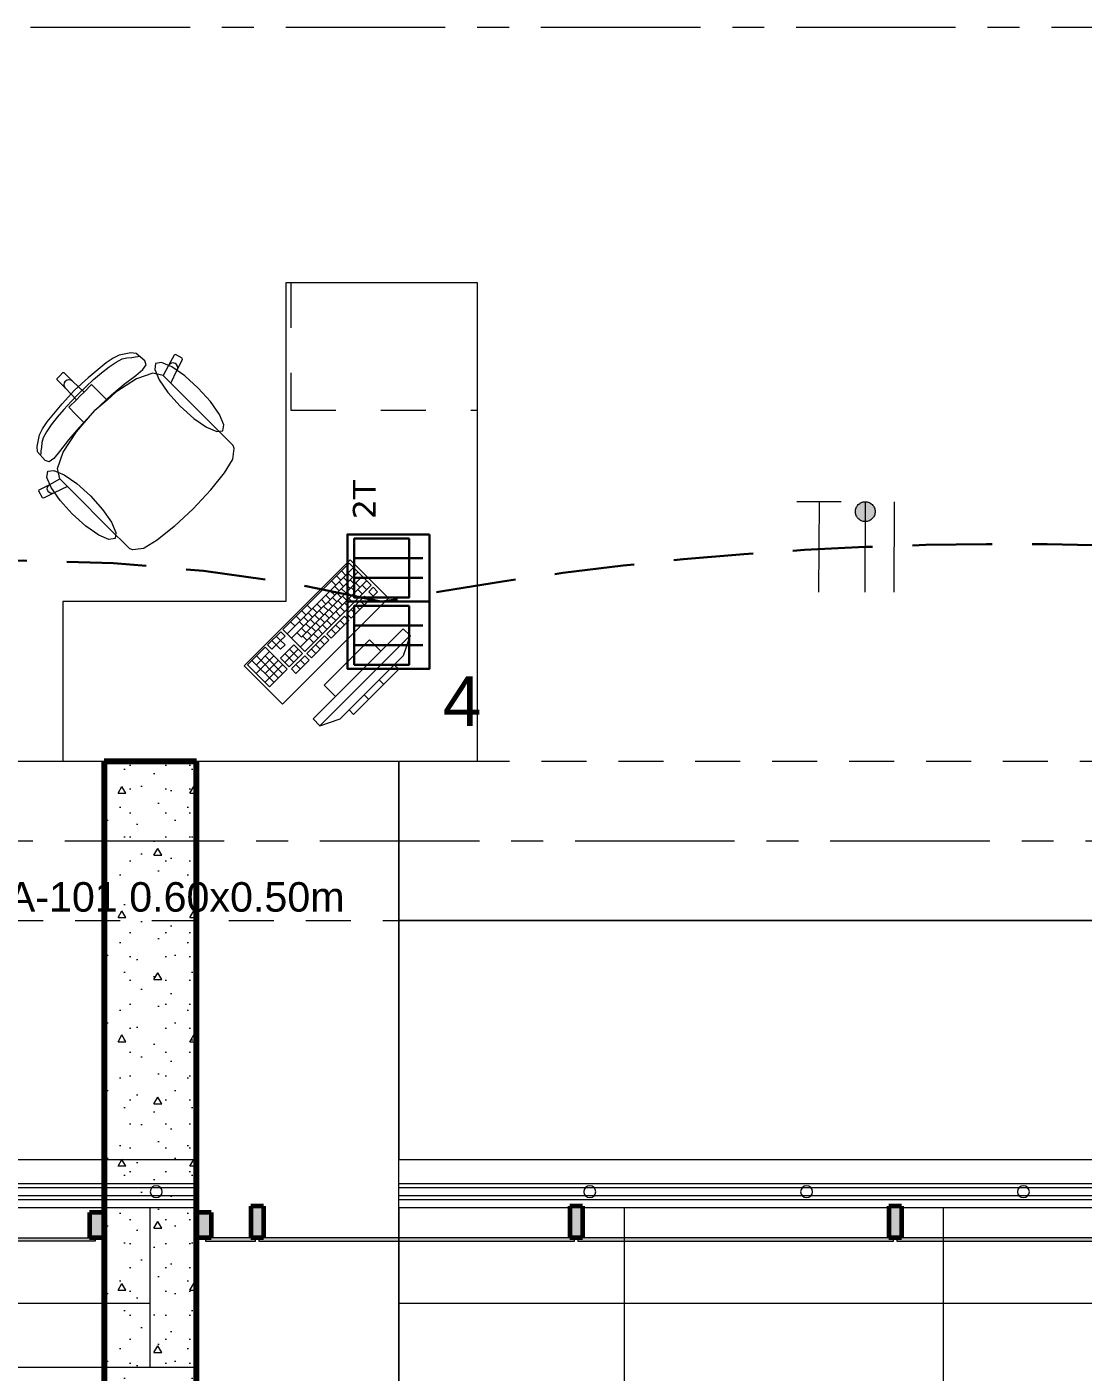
# Model space of a CAD drawing. Header units: inches. Extents: x -19 to 5698, y -728 to 92.
# Drawn here: x 116.627 to 119.938, y 5.784 to 10.002 of the extents above; entities that cross this region are included whole.
import ezdxf

# ---------------------------------------------------------------- set-up
doc = ezdxf.new("R2010")
doc.units = ezdxf.units.IN
doc.header["$MEASUREMENT"] = 0
doc.set_wipeout_variables(frame=1)
doc.header["$PDMODE"] = 1
for name, pattern in [('HIDDEN', [0.375, 0.25, -0.125]), ('Hidden Line', [0.195611, 0.141111, -0.0545]), ('Línea Oculta', [0.195611, 0.141111, -0.0545]), ('Punto & Raya', [0.65, 0.5, -0.075, 0, -0.075]), ('Rayas', [0.282222, 0.141111, -0.141111]), ('RAYITAS', [0.375, 0.25, -0.125]), ('Wipeout_Contour', [1, 0, -1])]:
    doc.linetypes.add(name, pattern=pattern)
doc.layers.get('0').update_dxf_attribs({"color": 61})
for name, color, linetype, lineweight in [('00 conduct tomacorr', 120, 'HIDDEN', 30), ('00 IE LUZ EMERGENCIA', 253, 'Continuous', 0), ('T-TECHO-E', 150, 'Continuous', 20), ('TOMACORRIENTE', 22, 'RAYITAS', 9)]:
    doc.layers.add(name, color=color, linetype=linetype, lineweight=lineweight)
for name, color, linetype in [('02 _ ARQ _ ALB _ Cotas Ejes', 7, 'Continuous'), ('02 _ ARQ _ ALB _ Ejes Generales', 251, 'Continuous'), ('02 _ ARQ _ ZON _ Espacio.3D', 7, 'Continuous'), ('08 _ STR _ EXT _ 07 Losa Aligerada', 7, 'Continuous'), ('08 _ STR _ EXT _ 08 Placas Inclinadas', 7, 'Continuous'), ('08 _ STR _ EXT _ 09 Vigas', 251, 'Continuous'), ('Acabado - Muros', 7, 'Continuous'), ('Dibujo 2D - General', 7, 'Continuous'), ('Estructura - 04 MURO', 7, 'Continuous'), ('Interior - Escaleras & Barandillas', 7, 'Continuous'), ('Interior - Mobiliario', 7, 'Continuous'), ('Marcador - Secciones', 7, 'Continuous'), ('Notas - Etiquetas', 7, 'Continuous')]:
    doc.layers.add(name, color=color, linetype=linetype)
doc.styles.add('Annotative', font='arial.ttf')
doc.styles.add('Estilo_Generado_4', font='swisse.ttf')
doc.dimstyles.new('Estilo_Generado__1', dxfattribs={"dimtxt": 0.125, "dimasz": 0.095, "dimexe": 0.18, "dimexo": 0.3, "dimgap": 0, "dimtad": 0, "dimtih": 1, "dimtoh": 1, "dimzin": 0, "dimdsep": 46, "dimtxsty": 'Estilo_Generado_4', "dimblk": 'ARROWHEAD_6', "dimblk1": 'ARROWHEAD_6', "dimblk2": 'ARROWHEAD_6', "dimcen": 0.09, "dimse1": 1, "dimse2": 1, "dimclrd": 144, "dimclre": 144, "dimclrt": 7, "dimadec": 0, "dimazin": 0, "dimtfac": 1, "dimtdec": 4, "dimtmove": 0, "dimatfit": 3, "dimfxl": 1, "dimtolj": 1, "dimtzin": 0, "dimarcsym": 0})
doc.dimstyles.new('Estilo_Generado__6', dxfattribs={"dimtxt": 0.125, "dimasz": 0.095, "dimexe": 0.18, "dimexo": 0.0625, "dimgap": 0, "dimtad": 0, "dimzin": 0, "dimdsep": 46, "dimtxsty": 'Estilo_Generado_4', "dimblk": 'ARROWHEAD_6', "dimblk1": 'ARROWHEAD_6', "dimblk2": 'ARROWHEAD_6', "dimcen": 0.09, "dimse1": 1, "dimse2": 1, "dimclrd": 144, "dimclre": 144, "dimclrt": 7, "dimadec": 0, "dimazin": 0, "dimtfac": 1, "dimtdec": 4, "dimtmove": 0, "dimatfit": 3, "dimfxl": 1, "dimtolj": 1, "dimtzin": 0, "dimarcsym": 0})
pattern_1 = [(0, (92.5, 6e-09), (0, 1), []), (90, (92.5, 6e-09), (-1, 0), [])]

# ---------------------------------------------------------------- blocks, each defined once
blk = doc.blocks.new('ARROWHEAD_6')
at = {"color": 0, "linetype": 'Continuous', "lineweight": 0}
for p, q in [((-0.5, -0.5), (0.5, 0.5)), ((0, 0), (-1, 0))]:
    blk.add_line(p, q, dxfattribs=at)
blk = doc.blocks.new('*D91', base_point=(804.059, 0))
at = {"layer": '02 _ ARQ _ ALB _ Cotas Ejes', "color": 144, "linetype": 'Continuous', "lineweight": -2, "transparency": 16777216}
for p, q in [((115.915, 2.2841), (119.0886, 2.2841)), ((122.725, 2.2841), (119.4761, 2.2841))]:
    blk.add_line(p, q, dxfattribs=at)
at = {"layer": 'Defpoints', "color": 0, "linetype": 'Continuous', "transparency": 16777216}
for p in [(115.82, 7.45), (122.82, 7.45), (122.82, 2.2841)]:
    blk.add_point(p, dxfattribs=at)
at = {"layer": '02 _ ARQ _ ALB _ Cotas Ejes', "color": 144, "linetype": 'Continuous', "lineweight": -2, "transparency": 16777216, "xscale": 0.095, "yscale": 0.095, "zscale": 0.095, "rotation": 180}
blk.add_blockref('ARROWHEAD_6', (115.82, 2.2841), dxfattribs=at)
at = {"layer": '02 _ ARQ _ ALB _ Cotas Ejes', "color": 144, "linetype": 'Continuous', "lineweight": -2, "transparency": 16777216, "xscale": 0.095, "yscale": 0.095, "zscale": 0.095}
blk.add_blockref('ARROWHEAD_6', (122.82, 2.2841), dxfattribs=at)
at = {"layer": '02 _ ARQ _ ALB _ Cotas Ejes', "color": 7, "linetype": 'Continuous', "lineweight": 13, "transparency": 16777216, "insert": (119.2824, 2.2841), "char_height": 0.125, "attachment_point": 5, "style": 'Estilo_Generado_4'}
blk.add_mtext('\\A1;7.00', dxfattribs=at)
blk = doc.blocks.new('*D96', base_point=(804.059, 0))
at = {"layer": '02 _ ARQ _ ALB _ Cotas Ejes', "color": 144, "linetype": 'Continuous', "lineweight": -2, "transparency": 16777216}
for p, q in [((114.3928, 5.705), (114.3928, 5.3521)), ((114.3928, 4.695), (114.3928, 4.9727))]:
    blk.add_line(p, q, dxfattribs=at)
at = {"layer": 'Defpoints', "color": 0, "linetype": 'Continuous', "transparency": 16777216}
for p in [(114.3928, 5.8), (114.8774, 5.8), (116.8693, 4.6)]:
    blk.add_point(p, dxfattribs=at)
at = {"layer": '02 _ ARQ _ ALB _ Cotas Ejes', "color": 144, "linetype": 'Continuous', "lineweight": -2, "transparency": 16777216, "xscale": 0.095, "yscale": 0.095, "zscale": 0.095}
for p, rotation in [((114.3928, 5.8), 90), ((114.3928, 4.6), 270)]:
    blk.add_blockref('ARROWHEAD_6', p, dxfattribs=dict(at, rotation=rotation))
at = {"layer": '02 _ ARQ _ ALB _ Cotas Ejes', "color": 7, "linetype": 'Continuous', "lineweight": 13, "transparency": 16777216, "insert": (114.3928, 5.1624), "char_height": 0.125, "attachment_point": 5, "rotation": 90, "style": 'Estilo_Generado_4'}
blk.add_mtext('\\A1;1.20', dxfattribs=at)
blk = doc.blocks.new('CAJA POP UP 6 MODULOS')
at = {"layer": '00 conduct tomacorr', "linetype": 'Continuous'}
for p, q in [((-0.095, -0.165), (-0.095, -0.0151)), ((-0.052, -0.165), (-0.052, -0.0151)), ((0.052, -0.165), (0.052, -0.0151)), ((0.095, -0.165), (0.095, -0.0151)), ((0, -0.165), (0, -0.18))]:
    blk.add_line(p, q, dxfattribs=at)
for points in [[(-0.147, 0), (0.147, 0), (0.147, -0.18), (-0.147, -0.18)], [(0, 0), (0.147, 0), (0.147, -0.18), (0, -0.18)]]:
    blk.add_lwpolyline(points, close=True, dxfattribs=at)
for points in [[(-0.138, -0.045), (-0.009, -0.045), (-0.009, -0.165), (-0.138, -0.165), (-0.138, -0.045)], [(0.009, -0.045), (0.138, -0.045), (0.138, -0.165), (0.009, -0.165), (0.009, -0.045)]]:
    blk.add_lwpolyline(points, dxfattribs=at)
at = {"color": 1, "insert": (-0.1807, -0.168), "char_height": 0.05, "attachment_point": 1, "rotation": 180}
blk.add_mtext_dynamic_manual_height_columns('{\\fVerdana|b0|i0|c0|p34;2T}', width=0.000481, gutter_width=0.1561, heights=[0], dxfattribs=at)
blk = doc.blocks.new('a')
at = {"layer": 'TOMACORRIENTE', "ltscale": 0.05}
h = blk.add_hatch(color=4, dxfattribs=at)
edge = h.paths.add_edge_path()
edge.add_arc((0, 0.0752), 0.0211, 0, 360)
at = {"layer": 'TOMACORRIENTE', "color": 4}
for p, q in [((-0.1455, 0.0963), (-0.0515, 0.0963)), ((-0.0985, 0.0963), (-0.0985, -0.0966)), ((0, 0.0963), (0, -0.0963)), ((0.0623, -0.0963), (0.0623, 0.0963))]:
    blk.add_line(p, q, dxfattribs=at)
blk.add_circle((0, 0.0752), 0.0211, dxfattribs=at)
blk = doc.blocks.new('CABLE 3FACE')
at = {"layer": 'T-TECHO-E', "rotation": 59.94170052614085}
blk.add_blockref('a', (0, 0), dxfattribs=at)

msp = doc.modelspace()

# ---------------------------------------------------------------- linework, layer by layer
at = {"layer": '00 conduct tomacorr'}
msp.add_arc((119.6915, -2.2349), 10.6155, 84.13613, 100.58228, dxfattribs=at)
at = {"layer": '02 _ ARQ _ ZON _ Espacio.3D', "color": 254, "linetype": 'Continuous', "lineweight": 0, "flags": 128}
msp.add_lwpolyline([(104.8201, 17.35), (104.8201, 6.45), (117.6487, 6.4499), (117.6487, 7.7), (117.7931, 7.7), (117.793, 6.45), (122.1232, 6.45), (122.1232, 7.7), (122.57, 7.7), (122.57, 16.9), (122.57, 17.4), (116.67, 17.4), (116.67, 16.9), (116.07, 16.9), (116.07, 16.2999), (115.57, 16.2999), (115.57, 17.4), (112.57, 17.4), (112.57, 16.0999), (108.57, 16.0998), (108.57, 17.35)], close=True, dxfattribs=at)
at = {"layer": '08 _ STR _ EXT _ 07 Losa Aligerada', "color": 7, "linetype": 'Continuous', "lineweight": 18, "flags": 128}
msp.add_lwpolyline([(100.17, 5.8), (117.7353, 5.8), (117.7353, 7.2), (122.9315, 7.2), (122.9315, 6.0005), (129.57, 6.0005), (129.57, 3.3753), (137.07, 3.3753)], dxfattribs=at)
at = {"layer": 'Interior - Mobiliario', "color": 175, "linetype": 'Rayas', "lineweight": 13}
for p, q in [((117.454, 9.2), (117.454, 8.8)), ((117.454, 8.8), (118.039, 8.8))]:
    msp.add_line(p, q, dxfattribs=at)
at = {"layer": 'Interior - Mobiliario', "color": 175, "linetype": 'Continuous', "lineweight": 13}
for p, q in [((116.8751, 8.9487), (116.8184, 8.9019)), ((116.8968, 8.9636), (116.8751, 8.9487)), ((116.8846, 8.9362), (116.9064, 8.951)), ((116.916, 8.9726), (116.8968, 8.9636)), ((116.9064, 8.951), (116.9253, 8.961)), ((116.9522, 8.9804), (116.916, 8.9726)), ((116.9253, 8.961), (116.94, 8.9649)), ((116.94, 8.9649), (116.9554, 8.966)), ((116.9689, 8.9785), (116.9522, 8.9804)), ((116.9554, 8.966), (116.9662, 8.9681)), ((116.9662, 8.9681), (116.9742, 8.9689)), ((116.9968, 8.9553), (116.9689, 8.9785)), ((116.9742, 8.9689), (116.9787, 8.9697)), ((116.9902, 8.9281), (117.0002, 8.9424)), ((117.0002, 8.9424), (116.9968, 8.9553)), ((117.0881, 8.9733), (117.0712, 8.9402)), ((117.0748, 8.9448), (117.0712, 8.9402)), ((117.0799, 8.9477), (117.0748, 8.9448)), ((117.0858, 8.9484), (117.0799, 8.9477)), ((117.0914, 8.9469), (117.0858, 8.9484)), ((117.0922, 8.9747), (117.0881, 8.9733)), ((117.096, 8.9433), (117.0914, 8.9469)), ((117.1136, 8.9638), (117.0922, 8.9747)), ((117.0988, 8.9382), (117.096, 8.9433)), ((117.0979, 8.9267), (117.1149, 8.9598)), ((117.1149, 8.9598), (117.1136, 8.9638)), ((116.7218, 8.8958), (116.7219, 8.9001)), ((116.7219, 8.9001), (116.7304, 8.9086)), ((116.7389, 8.9171), (116.7304, 8.9086)), ((116.7432, 8.9172), (116.7389, 8.9171)), ((116.7693, 8.8911), (116.7432, 8.9172)), ((116.8184, 8.9019), (116.7762, 8.8628)), ((116.836, 8.8964), (116.8608, 8.9176)), ((116.8608, 8.9176), (116.8846, 8.9362)), ((116.9317, 8.8815), (116.9679, 8.9095)), ((116.9679, 8.9095), (116.9902, 8.9281)), ((117.0219, 8.9167), (116.9699, 8.8983)), ((117.0538, 8.9092), (117.0219, 8.9167)), ((117.0712, 8.9402), (117.0538, 8.9092)), ((117.0541, 8.9092), (117.0538, 8.9092)), ((117.0541, 8.9092), (117.0783, 8.8849)), ((117.0783, 8.8849), (117.0979, 8.9267)), ((117.0979, 8.9267), (117.0995, 8.9324)), ((117.0995, 8.9324), (117.0988, 8.9382)), ((116.7479, 8.8697), (116.7218, 8.8958)), ((116.7371, 8.8206), (116.7762, 8.8628)), ((116.7436, 8.8803), (116.7448, 8.8861)), ((116.7447, 8.8746), (116.7436, 8.8803)), ((116.7479, 8.8697), (116.7447, 8.8746)), ((116.7448, 8.8861), (116.748, 8.891)), ((116.7819, 8.8332), (116.7479, 8.8697)), ((116.7529, 8.8942), (116.748, 8.891)), ((116.7587, 8.8954), (116.7529, 8.8942)), ((116.7644, 8.8943), (116.7587, 8.8954)), ((116.7693, 8.8911), (116.7644, 8.8943)), ((116.8058, 8.8571), (116.7693, 8.8911)), ((116.7879, 8.8511), (116.8114, 8.8739)), ((116.8294, 8.8807), (116.8058, 8.8571)), ((116.8114, 8.8739), (116.836, 8.8964)), ((116.8506, 8.8596), (116.8294, 8.8807)), ((116.878, 8.8322), (116.8506, 8.8596)), ((116.8924, 8.8488), (116.9317, 8.8815)), ((116.9699, 8.8983), (116.9061, 8.857)), ((117.2262, 8.7371), (117.0783, 8.8849)), ((116.6903, 8.7639), (116.7371, 8.8206)), ((116.7651, 8.8276), (116.7426, 8.803)), ((116.7583, 8.8096), (116.7819, 8.8332)), ((116.7879, 8.8511), (116.7651, 8.8276)), ((116.7819, 8.8332), (116.7939, 8.8451)), ((116.8058, 8.8571), (116.7939, 8.8451)), ((116.8397, 8.7993), (116.8924, 8.8488)), ((116.878, 8.8322), (116.8401, 8.7989)), ((116.9061, 8.857), (116.878, 8.8322)), ((116.7214, 8.7782), (116.7028, 8.7544)), ((116.7426, 8.803), (116.7214, 8.7782)), ((116.7794, 8.7884), (116.7583, 8.8096)), ((116.8068, 8.761), (116.7794, 8.7884)), ((116.8397, 8.7993), (116.7902, 8.7466)), ((116.8068, 8.761), (116.8401, 8.7989)), ((116.6664, 8.723), (116.6754, 8.7422)), ((116.6754, 8.7422), (116.6903, 8.7639)), ((116.688, 8.7326), (116.678, 8.7137)), ((116.7028, 8.7544), (116.688, 8.7326)), ((116.7407, 8.6691), (116.782, 8.7329)), ((116.7902, 8.7466), (116.7575, 8.7073)), ((116.782, 8.7329), (116.8068, 8.761)), ((117.2517, 8.7116), (117.2262, 8.7371)), ((116.6586, 8.6868), (116.6664, 8.723)), ((116.6741, 8.699), (116.673, 8.6836)), ((116.678, 8.7137), (116.6741, 8.699)), ((116.7575, 8.7073), (116.7295, 8.6711)), ((117.2736, 8.6896), (117.2517, 8.7116)), ((117.2765, 8.6803), (117.2736, 8.6896)), ((116.6605, 8.6701), (116.6586, 8.6868)), ((116.6837, 8.6422), (116.6605, 8.6701)), ((116.6701, 8.6648), (116.6693, 8.6603)), ((116.6709, 8.6728), (116.6701, 8.6648)), ((116.673, 8.6836), (116.6709, 8.6728)), ((116.7109, 8.6488), (116.6966, 8.6388)), ((116.7295, 8.6711), (116.7109, 8.6488)), ((116.7223, 8.6171), (116.7407, 8.6691)), ((117.2725, 8.6464), (117.2765, 8.6803)), ((116.6966, 8.6388), (116.6837, 8.6422)), ((116.7298, 8.5851), (116.7223, 8.6171)), ((117.2467, 8.6042), (117.2716, 8.6443)), ((117.2716, 8.6443), (117.2725, 8.6464)), ((116.6657, 8.5509), (116.6988, 8.5678)), ((116.6913, 8.5591), (116.6942, 8.5642)), ((116.6942, 8.5642), (116.6988, 8.5678)), ((116.6988, 8.5678), (116.7298, 8.5851)), ((116.7298, 8.5849), (116.7298, 8.5851)), ((116.7298, 8.5849), (116.7541, 8.5607)), ((117.2031, 8.5506), (117.2467, 8.6042)), ((116.6643, 8.5468), (116.6657, 8.5509)), ((116.6752, 8.5254), (116.6643, 8.5468)), ((116.6792, 8.5241), (116.6752, 8.5254)), ((116.7123, 8.5411), (116.6792, 8.5241)), ((116.6906, 8.5532), (116.6913, 8.5591)), ((116.6921, 8.5476), (116.6906, 8.5532)), ((116.6957, 8.543), (116.6921, 8.5476)), ((116.7008, 8.5402), (116.6957, 8.543)), ((116.7066, 8.5395), (116.7008, 8.5402)), ((116.7123, 8.5411), (116.7066, 8.5395)), ((116.7541, 8.5607), (116.7123, 8.5411)), ((116.9019, 8.4128), (116.7541, 8.5607)), ((117.1476, 8.4914), (117.2024, 8.5497)), ((117.2024, 8.5497), (117.2031, 8.5506)), ((117.1476, 8.4914), (117.0893, 8.4366)), ((117.0893, 8.4366), (117.0884, 8.4359)), ((116.9274, 8.3873), (116.9019, 8.4128)), ((117.0884, 8.4359), (117.0348, 8.3923)), ((116.9494, 8.3654), (116.9274, 8.3873)), ((116.9587, 8.3625), (116.9494, 8.3654)), ((116.9926, 8.3665), (116.9587, 8.3625)), ((116.9947, 8.3674), (116.9926, 8.3665)), ((117.0348, 8.3923), (116.9947, 8.3674)), ((117.637, 8.3205), (117.4293, 8.1128)), ((117.7056, 8.2519), (117.637, 8.3205)), ((117.6507, 8.3067), (117.443, 8.099)), ((117.6645, 8.293), (117.4567, 8.0853)), ((117.6782, 8.2793), (117.4878, 8.0889)), ((117.5972, 8.2807), (117.6109, 8.2669)), ((117.6128, 8.2962), (117.6265, 8.2825)), ((117.6196, 8.2756), (117.6333, 8.2619)), ((117.6334, 8.2894), (117.6471, 8.2757)), ((117.6402, 8.2688), (117.6539, 8.2551)), ((117.6919, 8.2656), (117.4842, 8.0579)), ((117.4979, 8.0442), (117.7056, 8.2519)), ((117.578, 8.234), (117.5918, 8.2203)), ((117.5816, 8.2651), (117.5954, 8.2514)), ((117.5919, 8.2479), (117.6056, 8.2342)), ((117.5987, 8.2273), (117.6124, 8.2135)), ((117.6057, 8.2617), (117.6195, 8.248)), ((117.6125, 8.2411), (117.6262, 8.2274)), ((117.6264, 8.255), (117.6401, 8.2412)), ((117.6297, 8.2309), (117.6434, 8.2171)), ((117.6436, 8.2447), (117.6573, 8.231)), ((117.6574, 8.2586), (117.6711, 8.2448)), ((117.6642, 8.2379), (117.6779, 8.2242)), ((117.678, 8.2518), (117.6917, 8.238)), ((117.7125, 8.245), (117.6986, 8.2312)), ((117.6986, 8.2312), (117.7123, 8.2175)), ((117.7123, 8.2175), (117.7262, 8.2313)), ((117.7262, 8.2313), (117.7125, 8.245)), ((117.5055, 8.1889), (117.5192, 8.1752)), ((117.5365, 8.1925), (117.5502, 8.1788)), ((117.5503, 8.2064), (117.5641, 8.1926)), ((117.5571, 8.1857), (117.5709, 8.172)), ((117.5642, 8.2202), (117.5779, 8.2065)), ((117.571, 8.1996), (117.5847, 8.1859)), ((117.5848, 8.2134), (117.5985, 8.1997)), ((117.5882, 8.1893), (117.6019, 8.1756)), ((117.602, 8.2032), (117.6157, 8.1894)), ((117.6159, 8.217), (117.6296, 8.2033)), ((117.6226, 8.1964), (117.6364, 8.1827)), ((117.6848, 8.2173), (117.6294, 8.162)), ((117.6365, 8.2102), (117.6502, 8.1965)), ((117.6431, 8.1482), (117.6985, 8.2036)), ((117.6503, 8.2241), (117.6641, 8.2104)), ((117.6571, 8.1896), (117.6708, 8.1759)), ((117.6709, 8.2035), (117.6846, 8.1898)), ((117.6985, 8.2036), (117.6848, 8.2173)), ((117.4709, 8.1543), (117.4846, 8.1406)), ((117.4882, 8.1716), (117.5019, 8.1579)), ((117.495, 8.151), (117.5087, 8.1373)), ((117.5088, 8.1648), (117.5225, 8.1511)), ((117.5156, 8.1442), (117.5293, 8.1305)), ((117.5227, 8.1787), (117.5364, 8.1649)), ((117.5294, 8.158), (117.5432, 8.1443)), ((117.5433, 8.1719), (117.557, 8.1582)), ((117.5466, 8.1478), (117.5603, 8.1341)), ((117.5605, 8.1616), (117.5742, 8.1479)), ((117.6224, 8.155), (117.5671, 8.0996)), ((117.5673, 8.141), (117.581, 8.1273)), ((117.5743, 8.1755), (117.588, 8.1618)), ((117.5808, 8.0859), (117.6362, 8.1413)), ((117.5811, 8.1548), (117.5948, 8.1411)), ((117.595, 8.1687), (117.6087, 8.155)), ((117.6086, 8.1412), (117.6223, 8.1275)), ((117.6088, 8.1825), (117.6225, 8.1688)), ((117.6362, 8.1413), (117.6224, 8.155)), ((117.6294, 8.162), (117.6431, 8.1482)), ((117.6432, 8.1758), (117.6569, 8.1621)), ((117.4224, 8.1058), (117.3808, 8.0643)), ((117.4361, 8.0921), (117.4224, 8.1058)), ((117.4293, 8.1128), (117.4979, 8.0442)), ((117.4535, 8.137), (117.4673, 8.1233)), ((117.4741, 8.1026), (117.4878, 8.0889)), ((117.4811, 8.1371), (117.4948, 8.1234)), ((117.4879, 8.1165), (117.5016, 8.1028)), ((117.5017, 8.1303), (117.5155, 8.1166)), ((117.5051, 8.1062), (117.5188, 8.0925)), ((117.5189, 8.1201), (117.5326, 8.1064)), ((117.8067, 8.1151), (117.5239, 7.8323)), ((117.5257, 8.0994), (117.5394, 8.0857)), ((117.5328, 8.1339), (117.5465, 8.1202)), ((117.5396, 8.1133), (117.5533, 8.0996)), ((117.5534, 8.1271), (117.5671, 8.1134)), ((117.5671, 8.0996), (117.5808, 8.0859)), ((117.5809, 8.1135), (117.5946, 8.0998)), ((117.5947, 8.1273), (117.6085, 8.1136)), ((117.8279, 8.0939), (117.8067, 8.1151)), ((117.3739, 8.0574), (117.3185, 8.002)), ((117.4425, 7.9888), (117.3739, 8.0574)), ((117.3808, 8.0643), (117.3946, 8.0506)), ((117.3946, 8.0506), (117.4084, 8.0644)), ((117.3947, 8.0781), (117.4084, 8.0644)), ((117.4223, 8.0783), (117.4084, 8.0644)), ((117.4084, 8.0644), (117.4221, 8.0507)), ((117.4085, 8.092), (117.4223, 8.0783)), ((117.4635, 8.0647), (117.422, 8.0231)), ((117.4221, 8.0507), (117.436, 8.0646)), ((117.4223, 8.0783), (117.4361, 8.0921)), ((117.436, 8.0646), (117.4223, 8.0783)), ((117.491, 8.0373), (117.4635, 8.0647)), ((117.4912, 8.0924), (117.5049, 8.0787)), ((117.5601, 8.0927), (117.5047, 8.0373)), ((117.5119, 8.0856), (117.5256, 8.0719)), ((117.5185, 8.0236), (117.5738, 8.079)), ((117.5324, 8.065), (117.5461, 8.0513)), ((117.5451, 7.8111), (117.8279, 8.0939)), ((117.5463, 8.0789), (117.56, 8.0652)), ((117.7006, 8.0798), (117.5592, 7.9384)), ((117.5738, 8.079), (117.5601, 8.0927)), ((117.736, 8.0444), (117.7006, 8.0798)), ((117.8279, 8.0939), (117.8067, 8.0303)), ((117.3324, 8.0158), (117.401, 7.9472)), ((117.4014, 8.0299), (117.346, 7.9745)), ((117.3876, 8.0436), (117.3461, 8.0021)), ((117.3462, 8.0297), (117.4148, 7.9611)), ((117.4151, 8.0162), (117.3735, 7.9747)), ((117.3738, 8.0298), (117.4286, 7.9749)), ((117.422, 8.0231), (117.4494, 7.9957)), ((117.4772, 8.051), (117.4357, 8.0094)), ((117.4358, 8.037), (117.4633, 8.0096)), ((117.4494, 7.9957), (117.491, 8.0373)), ((117.4497, 8.0508), (117.4771, 8.0234)), ((117.4978, 8.0304), (117.4563, 7.9889)), ((117.47, 7.9751), (117.5115, 8.0167)), ((117.484, 8.0166), (117.4977, 8.0028)), ((117.5115, 8.0167), (117.4978, 8.0304)), ((117.5047, 8.0373), (117.5185, 8.0236)), ((117.5186, 8.0512), (117.5323, 8.0375)), ((117.5946, 7.903), (117.736, 8.0444)), ((117.8067, 8.0303), (117.6087, 7.8323)), ((117.3185, 8.002), (117.3871, 7.9334)), ((117.4288, 8.0025), (117.3734, 7.9471)), ((117.3871, 7.9334), (117.4425, 7.9888)), ((117.4563, 7.9889), (117.47, 7.9751)), ((117.4701, 8.0027), (117.4838, 7.989)), ((117.7784, 8.002), (117.637, 7.8606)), ((117.6511, 7.8464), (117.7926, 7.9879)), ((117.7926, 7.9879), (117.7784, 8.002)), ((117.5592, 7.9384), (117.5946, 7.903)), ((117.7313, 7.9549), (117.7454, 7.9407)), ((117.6841, 7.9077), (117.6983, 7.8936)), ((117.637, 7.8606), (117.6511, 7.8464)), ((117.5239, 7.8323), (117.5451, 7.8111)), ((117.5451, 7.8111), (117.6087, 7.8323))]:
    msp.add_line(p, q, dxfattribs=at)
at = {"layer": 'Interior - Mobiliario', "color": 175, "linetype": 'Continuous', "lineweight": 13, "flags": 128}
for points in [[(117.1641, 8.8698), (117.1216, 8.908), (117.0812, 8.936), (117.0492, 8.9496), (117.0303, 8.9467), (117.0274, 8.9278), (117.041, 8.8958), (117.069, 8.8554), (117.1072, 8.8129), (117.1496, 8.7748), (117.19, 8.7468), (117.2221, 8.7331), (117.241, 8.736), (117.2439, 8.7549), (117.2303, 8.787), (117.2022, 8.8274)], [(116.7692, 8.4749), (116.731, 8.5174), (116.703, 8.5578), (116.6894, 8.5898), (116.6922, 8.6087), (116.7112, 8.6116), (116.7432, 8.598), (116.7836, 8.57), (116.8261, 8.5318), (116.8642, 8.4894), (116.8922, 8.449), (116.9059, 8.4169), (116.903, 8.398), (116.8841, 8.3951), (116.852, 8.4087), (116.8116, 8.4368)], [(117.7607, 8.2106), (117.6405, 8.3308), (117.3082, 7.9985), (117.4284, 7.8783)]]:
    msp.add_lwpolyline(points, close=True, dxfattribs=at)
at = {"layer": 'Marcador - Secciones', "color": 251, "linetype": 'Punto & Raya', "lineweight": 13, "true_color": 0x636466}
msp.add_line((97.4384, 10.0018), (138.8506, 10.0018), dxfattribs=at)

# ---------------------------------------------------------------- block references
at = {"layer": '00 conduct tomacorr'}
for name, p, xscale, yscale, zscale, rotation in [('CABLE 3FACE', (119.2545, 8.3715), 1.47256122672843, 1.47256122672843, 1.47256122672843, 299.7894777823319), ('CAJA POP UP 6 MODULOS', (117.8894, 8.2), 1.432830642179531, 1.432830642179531, 1.432830642179531, 269.9999999999999)]:
    msp.add_blockref(name, p, dxfattribs=dict(at, xscale=xscale, yscale=yscale, zscale=zscale, rotation=rotation))

# ---------------------------------------------------------------- texts
at = {"layer": '00 IE LUZ EMERGENCIA', "style": 'Annotative'}
msp.add_attdef('4', (117.9305, 7.8101), '', height=0.1562, dxfattribs=at)

# ---------------------------------------------------------------- next in the draw order: wipeouts: each hides what was drawn before it
at = {"color": 254, "linetype": 'Wipeout_Contour', "lineweight": 0, "ltscale": 4906.165759}
msp.add_wipeout([(117.0136, 5.8), (117.0136, 6.35), (100.6701, 6.35), (100.6701, 7.85), (100.17, 7.85), (100.17, 5.8)], dxfattribs=at).dxf.layer = 'Dibujo 2D - General'
at = {"color": 254, "linetype": 'Wipeout_Contour', "lineweight": 0, "ltscale": 4993.305167}
msp.add_wipeout([(117.7931, 4.6), (122.4696, 4.6), (122.4696, 6.0005), (122.0654, 6.0005), (122.0654, 6.305), (117.7931, 6.305)], dxfattribs=at).dxf.layer = 'Dibujo 2D - General'

# ---------------------------------------------------------------- next in the draw order: hatches: boundary and pattern name
at = {"layer": 'Acabado - Muros', "linetype": 'Continuous', "lineweight": 9}
for points in [[(116.58, 6.195), (116.8404, 6.195), (116.8404, 6.205), (116.58, 6.205)], [(119.3437, 6.195), (119.3437, 6.205), (118.3537, 6.205), (118.3537, 6.195)], [(120.3437, 6.195), (120.3437, 6.205), (119.3537, 6.205), (119.3537, 6.195)]]:
    msp.add_hatch(color=250, dxfattribs=at).paths.add_polyline_path(points)
at = {"layer": 'Dibujo 2D - General', "linetype": 'Continuous', "lineweight": 13}
h = msp.add_hatch(dxfattribs=at)
h.set_pattern_fill('CEMENTO_PULIDO_Y_BRUÑADO_FA', color=251, style=0, pattern_type=2)
h.set_pattern_definition(pattern_1)
h.paths.add_polyline_path([(117.0136, 5.8), (117.0136, 6.35), (100.6701, 6.35), (100.6701, 7.85), (100.17, 7.85), (100.17, 5.8)])
h = msp.add_hatch(dxfattribs=at)
h.set_pattern_fill('CEMENTO_PULIDO_Y_BRUÑADO_FA', color=251, style=0, pattern_type=2)
h.set_pattern_definition(pattern_1)
h.paths.add_polyline_path([(117.7931, 4.6), (122.4696, 4.6), (122.4696, 6.0005), (122.0654, 6.0005), (122.0654, 6.305), (117.7931, 6.305)])

# ---------------------------------------------------------------- next in the draw order: linework, layer by layer
at = {"layer": '08 _ STR _ EXT _ 07 Losa Aligerada', "color": 7, "linetype": 'Continuous', "lineweight": 18, "flags": 128}
msp.add_lwpolyline([(117.6487, 4.4), (122.4696, 4.4), (122.4696, 7.2), (117.6487, 7.2)], close=True, dxfattribs=at)
at = {"layer": '08 _ STR _ EXT _ 08 Placas Inclinadas', "color": 251, "linetype": 'Línea Oculta', "lineweight": 13, "flags": 128}
msp.add_lwpolyline([(115.1661, 7.7), (116.8693, 7.7)], dxfattribs=at)
at = {"layer": 'Acabado - Muros', "color": 7, "linetype": 'Continuous', "lineweight": 60}
for p, q in [((116.8693, 6.205), (116.8231, 6.205)), ((118.3687, 6.205), (118.3287, 6.205)), ((119.3687, 6.205), (119.3287, 6.205))]:
    msp.add_line(p, q, dxfattribs=at)
at = {"layer": 'Acabado - Muros', "color": 7, "linetype": 'Continuous', "lineweight": 13, "flags": 128}
for points in [[(116.58, 6.195), (116.58, 6.205), (116.8404, 6.205), (116.8404, 6.195)], [(119.3437, 6.195), (119.3437, 6.205), (118.3537, 6.205), (118.3537, 6.195)], [(120.3437, 6.195), (120.3437, 6.205), (119.3537, 6.205), (119.3537, 6.195)]]:
    msp.add_lwpolyline(points, close=True, dxfattribs=at)
at = {"layer": 'Dibujo 2D - General', "color": 251, "linetype": 'Continuous', "lineweight": 13, "flags": 128}
for points in [[(117.0136, 5.8), (117.0136, 6.35), (100.6701, 6.35), (100.6701, 7.85), (100.17, 7.85), (100.17, 5.8)], [(117.7931, 4.6), (122.4696, 4.6), (122.4696, 6.0005), (122.0654, 6.0005), (122.0654, 6.305), (117.7931, 6.305)]]:
    msp.add_lwpolyline(points, close=True, dxfattribs=at)
at = {"layer": 'Interior - Mobiliario', "color": 175, "linetype": 'Continuous', "lineweight": 13, "flags": 128}
msp.add_lwpolyline([(118.039, 7.7), (118.039, 9.2), (117.439, 9.2), (117.439, 8.2), (116.739, 8.2), (116.739, 7.7)], close=True, dxfattribs=at)

# ---------------------------------------------------------------- next in the draw order: dimensions: what is measured, and where the dimension line sits
at = {"layer": '02 _ ARQ _ ALB _ Cotas Ejes', "color": 144, "linetype": 'Continuous', "lineweight": 13}
dim = msp.add_linear_dim(base=(114.3928, 5.8), p1=(116.8693, 4.6), p2=(114.8774, 5.8), angle=90, dimstyle='Estilo_Generado__6', dxfattribs=at)
dim.commit()
dim.dimension.update_dxf_attribs({"geometry": '*D96', "text_midpoint": (114.3928, 5.1624), "dimtype": 160, "text_rotation": 90})

# ---------------------------------------------------------------- next in the draw order: wipeouts: each hides what was drawn before it
at = {"color": 254, "linetype": 'Wipeout_Contour', "lineweight": 0, "ltscale": 3283.272966}
msp.add_wipeout([(100.82, 6.3), (117.6487, 6.3), (117.6487, 6.45), (100.82, 6.45)], dxfattribs=at).dxf.layer = 'Estructura - 04 MURO'

# ---------------------------------------------------------------- next in the draw order: hatches: boundary and pattern name
at = {"layer": 'Acabado - Muros', "linetype": 'Continuous', "lineweight": 0}
msp.add_hatch(color=254, dxfattribs=at).paths.add_polyline_path([(116.8231, 6.285), (116.8231, 6.205), (116.8693, 6.205), (116.8693, 6.285)])

# ---------------------------------------------------------------- next in the draw order: linework, layer by layer
at = {"layer": '08 _ STR _ EXT _ 08 Placas Inclinadas', "color": 7, "linetype": 'Continuous', "lineweight": 80}
msp.add_line((116.8693, 7.7), (116.8693, 4.6), dxfattribs=at)
at = {"layer": 'Acabado - Muros', "color": 7, "linetype": 'Continuous', "lineweight": 60}
for p, q in [((116.8693, 6.285), (116.8231, 6.285)), ((116.8231, 6.285), (116.8231, 6.205)), ((116.8693, 6.285), (116.8693, 6.205))]:
    msp.add_line(p, q, dxfattribs=at)
at = {"layer": 'Estructura - 04 MURO', "color": 7, "linetype": 'Continuous', "lineweight": 13, "flags": 128}
for points in [[(117.6487, 6.45), (100.82, 6.45)], [(100.67, 6.3), (117.6487, 6.3)]]:
    msp.add_lwpolyline(points, dxfattribs=at)
at = {"layer": 'Interior - Escaleras & Barandillas', "color": 161, "linetype": 'Continuous', "lineweight": 13, "flags": 128}
msp.add_lwpolyline([(117.0322, 6.3687, 1), (117.0322, 6.3312, 1)], format="xyb", close=True, dxfattribs=at)

# ---------------------------------------------------------------- next in the draw order: wipeouts: each hides what was drawn before it
at = {"color": 254, "linetype": 'Wipeout_Contour', "lineweight": 0, "ltscale": 3326.571006}
msp.add_wipeout([(117.6487, 6.3), (122.4696, 6.3), (122.4696, 6.45), (117.6487, 6.45)], dxfattribs=at).dxf.layer = 'Estructura - 04 MURO'

# ---------------------------------------------------------------- next in the draw order: hatches: boundary and pattern name
at = {"layer": 'Acabado - Muros', "linetype": 'Continuous', "lineweight": 0}
for points in [[(118.3687, 6.305), (118.3287, 6.305), (118.3287, 6.205), (118.3687, 6.205)], [(119.3687, 6.305), (119.3287, 6.305), (119.3287, 6.205), (119.3687, 6.205)]]:
    msp.add_hatch(color=254, dxfattribs=at).paths.add_polyline_path(points)

# ---------------------------------------------------------------- next in the draw order: linework, layer by layer
at = {"layer": 'Acabado - Muros', "color": 7, "linetype": 'Continuous', "lineweight": 60}
for p, q in [((118.3687, 6.305), (118.3287, 6.305)), ((118.3287, 6.305), (118.3287, 6.205)), ((118.3687, 6.305), (118.3687, 6.205)), ((119.3687, 6.305), (119.3287, 6.305)), ((119.3287, 6.305), (119.3287, 6.205)), ((119.3687, 6.305), (119.3687, 6.205))]:
    msp.add_line(p, q, dxfattribs=at)
at = {"layer": 'Estructura - 04 MURO', "color": 7, "linetype": 'Continuous', "lineweight": 13, "flags": 128}
for points in [[(122.4696, 6.45), (117.6487, 6.45)], [(117.6487, 6.3), (122.4696, 6.3)]]:
    msp.add_lwpolyline(points, dxfattribs=at)
at = {"layer": 'Interior - Escaleras & Barandillas', "color": 161, "linetype": 'Continuous', "lineweight": 13}
for p, q in [((122.4696, 6.375), (100.7825, 6.375)), ((100.7075, 6.3375), (122.4696, 6.3375)), ((100.7075, 6.3375), (122.4696, 6.3375)), ((100.7075, 6.3375), (122.4696, 6.3375)), ((122.4696, 6.3625), (100.7325, 6.3625)), ((122.4696, 6.3625), (100.7325, 6.3625)), ((122.4696, 6.3625), (100.7325, 6.3625)), ((100.7825, 6.325), (122.4696, 6.325))]:
    msp.add_line(p, q, dxfattribs=at)
at = {"layer": 'Interior - Escaleras & Barandillas', "color": 161, "linetype": 'Continuous', "lineweight": 13, "flags": 128}
for points in [[(117.7119, 6.3687, 1), (117.7119, 6.3312, 1)], [(118.3915, 6.3687, 1), (118.3915, 6.3312, 1)], [(119.0712, 6.3687, 1), (119.0712, 6.3312, 1)], [(119.7509, 6.3687, 1), (119.7509, 6.3312, 1)]]:
    msp.add_lwpolyline(points, format="xyb", close=True, dxfattribs=at)

# ---------------------------------------------------------------- next in the draw order: wipeouts: each hides what was drawn before it
at = {"color": 254, "linetype": 'Wipeout_Contour', "lineweight": 0, "ltscale": 3316.235705}
msp.add_wipeout([(117.7931, 4.6), (117.7931, 7.7), (117.158, 7.7), (117.158, 4.6)], dxfattribs=at).dxf.layer = '08 _ STR _ EXT _ 08 Placas Inclinadas'

# ---------------------------------------------------------------- next in the draw order: hatches: boundary and pattern name
at = {"layer": '08 _ STR _ EXT _ 08 Placas Inclinadas', "linetype": 'Continuous', "lineweight": 9}
h = msp.add_hatch(dxfattribs=at)
h.set_pattern_fill('HORMIGÓN_EN_MASA_0002', color=250, style=0, pattern_type=2)
h.set_pattern_definition([(0, (92.5, 6e-09), (0, 0.3897114), [0.024375, -0.200625]), (0, (92.6125, 0.19486), (0, 0.3897114), [0.024375, -0.200625]), (60, (92.5, 6e-09), (-0.3375, 0.194856), [0.024375, -0.200625]), (60, (92.725, 6e-09), (-0.3375, 0.194856), [0.024375, -0.200625]), (120, (92.5244, 6e-09), (0.3375, 0.194856), [0.024375, -0.200625]), (120, (92.7494, 6e-09), (0.3375, 0.194856), [0.024375, -0.200625]), (0, (92.500015, 0.0375), (0, 0.075), [0, -0.075, 0, -0.1125]), (45, (92.537515, 0.0375), (-0.053033, 0.053033), [0, -0.05625, 0, -0.09375])])
h.paths.add_polyline_path([(116.8693, 7.7), (116.8693, 4.6), (117.158, 4.6), (117.158, 7.7)])
at = {"layer": 'Acabado - Muros', "linetype": 'Continuous', "lineweight": 0}
for points in [[(117.2042, 6.285), (117.158, 6.285), (117.158, 6.205), (117.2042, 6.205)], [(117.3687, 6.305), (117.3287, 6.305), (117.3287, 6.205), (117.3687, 6.205)]]:
    msp.add_hatch(color=254, dxfattribs=at).paths.add_polyline_path(points)
at = {"layer": 'Acabado - Muros', "linetype": 'Continuous', "lineweight": 9}
for points in [[(117.3437, 6.195), (117.3437, 6.205), (117.1869, 6.205), (117.1869, 6.195)], [(118.3437, 6.195), (118.3437, 6.205), (117.3537, 6.205), (117.3537, 6.195)]]:
    msp.add_hatch(color=250, dxfattribs=at).paths.add_polyline_path(points)

# ---------------------------------------------------------------- next in the draw order: linework, layer by layer
at = {"layer": '00 conduct tomacorr'}
msp.add_arc((116.6146, 3.3249), 5.0037, 76.9794, 128.6328, dxfattribs=at)
at = {"layer": '02 _ ARQ _ ALB _ Ejes Generales', "color": 251, "linetype": 'Punto & Raya', "lineweight": 13, "true_color": 0x636466}
msp.add_line((98.3454, 7.45), (147.07, 7.45), dxfattribs=at)
at = {"layer": '08 _ STR _ EXT _ 08 Placas Inclinadas', "color": 7, "linetype": 'Continuous', "lineweight": 80}
msp.add_line((117.158, 4.6), (117.158, 7.7), dxfattribs=at)
at = {"layer": '08 _ STR _ EXT _ 08 Placas Inclinadas', "color": 7, "linetype": 'Continuous', "lineweight": 80, "flags": 128}
msp.add_lwpolyline([(116.8693, 7.7), (117.158, 7.7)], dxfattribs=at)
at = {"layer": '08 _ STR _ EXT _ 08 Placas Inclinadas', "color": 7, "linetype": 'Continuous', "lineweight": 13, "flags": 128}
for points in [[(117.158, 7.7), (117.7931, 7.7)], [(117.7931, 4.6), (117.7931, 7.7)]]:
    msp.add_lwpolyline(points, dxfattribs=at)
at = {"layer": '08 _ STR _ EXT _ 09 Vigas', "color": 251, "linetype": 'Hidden Line', "lineweight": 13, "true_color": 0x636466}
for p, q in [((116.07, 7.7), (122.57, 7.7)), ((102.07, 7.2), (144.07, 7.2))]:
    msp.add_line(p, q, dxfattribs=at)
at = {"layer": 'Acabado - Muros', "color": 7, "linetype": 'Continuous', "lineweight": 60}
for p, q in [((117.158, 6.285), (117.158, 6.205)), ((117.2042, 6.285), (117.158, 6.285)), ((117.2042, 6.285), (117.2042, 6.205)), ((117.3687, 6.305), (117.3287, 6.305)), ((117.3287, 6.305), (117.3287, 6.205)), ((117.3687, 6.305), (117.3687, 6.205)), ((117.2042, 6.205), (117.158, 6.205)), ((117.3687, 6.205), (117.3287, 6.205))]:
    msp.add_line(p, q, dxfattribs=at)
at = {"layer": 'Acabado - Muros', "color": 7, "linetype": 'Continuous', "lineweight": 13, "flags": 128}
for points in [[(117.3437, 6.195), (117.3437, 6.205), (117.1869, 6.205), (117.1869, 6.195)], [(118.3437, 6.195), (118.3437, 6.205), (117.3537, 6.205), (117.3537, 6.195)]]:
    msp.add_lwpolyline(points, close=True, dxfattribs=at)

# ---------------------------------------------------------------- next in the draw order: texts
at = {"layer": 'Notas - Etiquetas', "color": 171, "linetype": 'Continuous', "lineweight": 13, "insert": (116.3443, 7.2267), "char_height": 0.0925, "attachment_point": 7, "style": 'Estilo_Generado_4'}
msp.add_mtext('\\A1;{\\pql;\\fSwis721 Ex BT|b0|i0|c0|p34;VIGA-101\\fSwis721 Ex BT|b0|i0|c0|p34; \\fSwis721 Ex BT|b0|i0|c0|p34;0.60\\fSwis721 Ex BT|b0|i0|c0|p34;x\\fSwis721 Ex BT|b0|i0|c0|p34;0.50\\fSwis721 Ex BT|b0|i0|c0|p34;m}', dxfattribs=at)

# ---------------------------------------------------------------- next in the draw order: dimensions: what is measured, and where the dimension line sits
at = {"layer": '02 _ ARQ _ ALB _ Cotas Ejes', "color": 144, "linetype": 'Continuous', "lineweight": 13}
dim = msp.add_linear_dim(base=(122.82, 2.2841), p1=(115.82, 7.45), p2=(122.82, 7.45), dimstyle='Estilo_Generado__1', dxfattribs=at)
dim.commit()
dim.dimension.update_dxf_attribs({"geometry": '*D91', "text_midpoint": (119.2824, 2.2841), "dimtype": 160})

doc.saveas('drawing.dxf')
